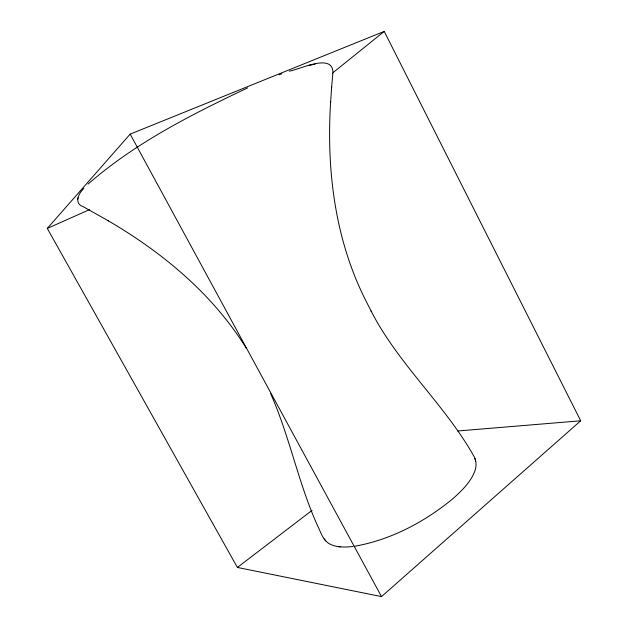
<?xml version="1.0" encoding="UTF-8"?>
<svg xmlns="http://www.w3.org/2000/svg" width="628" height="628" viewBox="0 0 628 628"><rect width="100%" height="100%" fill="white"/><g stroke="black" fill="none" stroke-linecap="round" stroke-linejoin="round"><path stroke-width="0.94" d="M332.95 71.977C332.071 52.815 299.321 69.724 289.288 71.152M330.666 101.438C326.317 168.948 334.7 238.616 365.331 299.658L371.274 311.362L371.093 311.009C398.466 364.507 445.119 404.762 474.344 457.027C476.362 461.101 476.534 465.874 475.16 470.168C471.165 481.676 462.082 490.444 453.235 498.397C424.905 521.837 390.985 539.845 354.569 546.274M330.611 102.301L331.655 86.75M331.584 87.787L332.864 73.201M83.869 188.455C78.783 192.875 73.657 203.551 83.022 206.565L108.471 220.891L107.741 220.459C162.377 252.362 212.743 294.006 246.325 348.281M77.974 197.765L77.676 199.202M47.296 228.411L130.177 134.117L384.226 31.4L580.704 420.791L381.51 596.6L237.392 567.445L47.296 228.411L89.419 209.689M88.077 184.075C135.051 143.003 191.587 114.469 247.628 87.896M332.51 73.068L384.226 31.4M237.392 567.445L312.045 510.376M279.154 74.803L281.752 73.837M308.921 65.383L315.099 64.135M353.046 546.47C345.408 547.302 337.165 547.663 330.093 544.17C322.635 540.457 320.555 531.296 317.038 524.568C298.119 482.202 289.516 436.091 270.676 393.701M457.671 430.996L580.704 420.791M338.657 546.658L339.246 546.721M339.693 546.768L340.274 546.831M324.087 538.871L325.783 540.936M130.177 134.117L381.51 596.6M474.925 458.369L475.694 460.968"/></g></svg>
